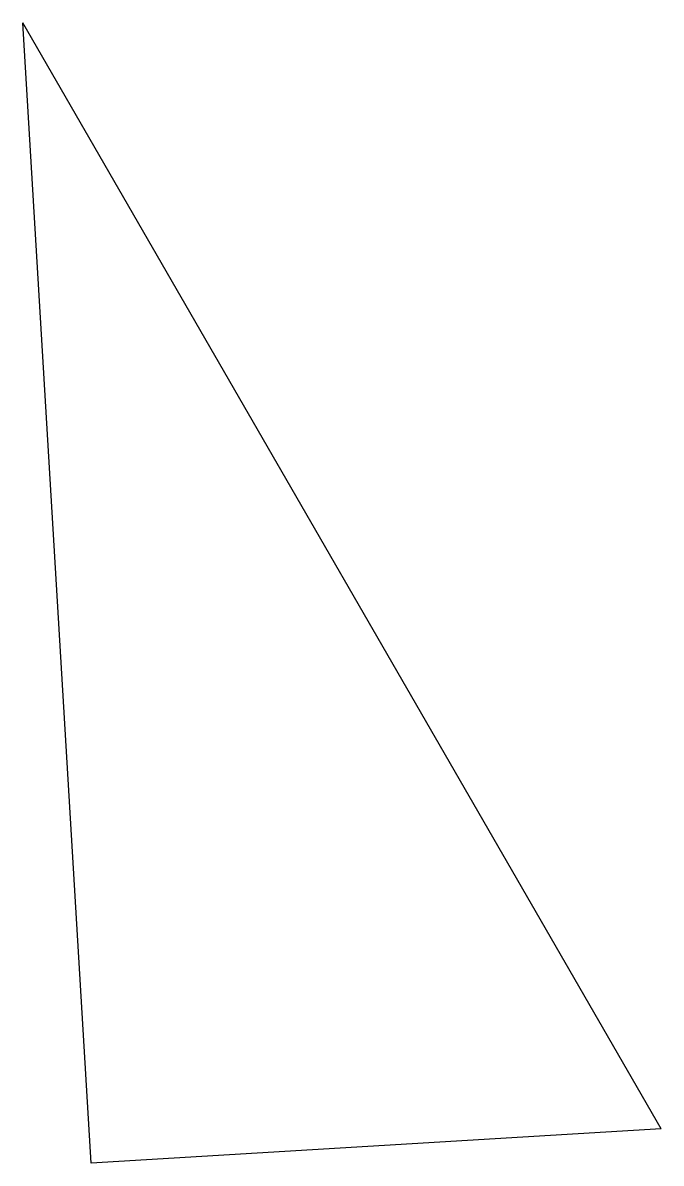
# Model space of a CAD drawing. Extents: x -500 to 0, y -27 to 866.
import ezdxf

# ---------------------------------------------------------------- set-up
doc = ezdxf.new("R2010")
doc.units = 0
doc.layers.get('0').update_dxf_attribs({"linetype": 'CONTINUOUS'})

msp = doc.modelspace()

# ---------------------------------------------------------------- linework, layer by layer
for p, q in [((0, 0), (-500, 866.03)), ((-446.41, -26.79), (-500, 866.03)), ((0, 0), (-446.41, -26.79))]:
    msp.add_line(p, q)

doc.saveas('drawing.dxf')
